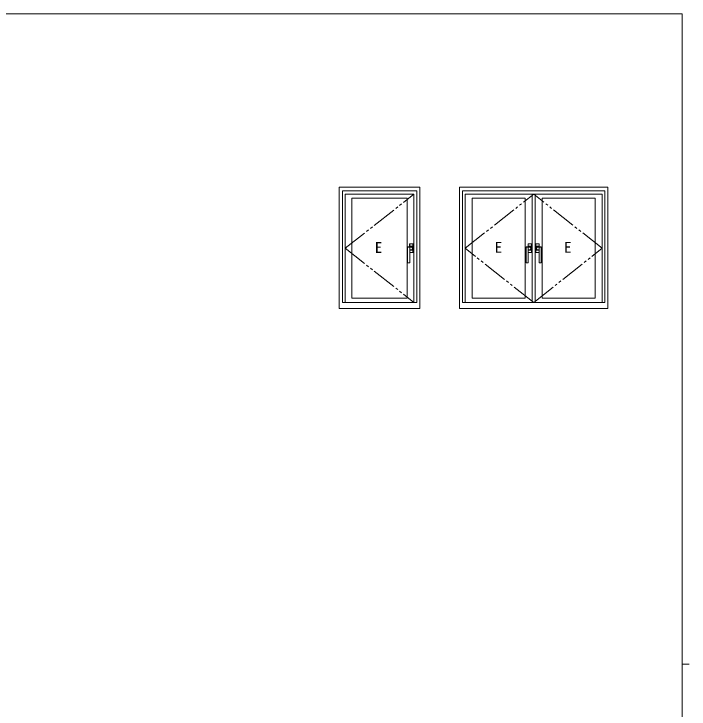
# Model space of a CAD drawing. Units: millimetres on the paper. Extents: x -397 to 397, y -282 to 282.
# Drawn here: x 106.2 to 378.9, y -1.4 to 279.3 of the extents above; entities that cross this region are included whole.
import ezdxf
from ezdxf.enums import TextEntityAlignment as Align

# ---------------------------------------------------------------- set-up
doc = ezdxf.new("R2010")
doc.units = ezdxf.units.MM
doc.linetypes.add('USER3', pattern=[15, 10, -1, 1, -1, 1, -1])
doc.layers.add('0-1_YKK_ZWAK', color=7, linetype='Continuous', lineweight=18)
doc.layers.add('0-7_YKK_A1', color=4, linetype='Continuous', lineweight=18)
doc.styles.add('ＭＳ ゴシック', font='')
doc.styles.get('ＭＳ ゴシック').set_extended_font_data('MS Gothic')

msp = doc.modelspace()

# ---------------------------------------------------------------- linework, layer by layer
at = {"layer": '0-1_YKK_ZWAK'}
for p, q in [((376.092, 279.3), (-393.908, 279.3)), ((376.092, 279.3), (376.092, -245.7)), ((376.092, 16.8), (378.892, 16.8))]:
    msp.add_line(p, q, dxfattribs=at)
at = {"layer": '0-7_YKK_A1'}
for p, q in [((238.871, 162.8), (238.871, 207.8)), ((238.871, 207.8), (268.871, 207.8)), ((268.871, 162.8), (268.871, 207.8)), ((270.121, 160.4), (270.121, 209.3)), ((286.12, 160.4), (286.12, 209.3)), ((286.12, 209.3), (346.12, 209.3)), ((287.37, 162.8), (287.37, 207.8)), ((287.37, 207.8), (344.87, 207.8)), ((344.87, 162.8), (344.87, 207.8)), ((346.12, 160.4), (346.12, 209.3)), ((239.971, 162.8), (239.971, 206.5)), ((239.971, 206.5), (267.771, 206.5)), ((267.771, 162.8), (267.771, 206.5)), ((288.47, 162.8), (288.47, 206.5)), ((288.47, 206.5), (343.77, 206.5)), ((315.495, 162.8), (315.495, 206.5)), ((316.745, 162.8), (316.745, 206.5)), ((343.77, 162.8), (343.77, 206.5)), ((242.721, 204.9), (265.021, 204.9)), ((242.721, 164.55), (242.721, 204.9)), ((265.021, 204.9), (265.021, 164.55)), ((291.22, 204.9), (312.745, 204.9)), ((291.22, 164.55), (291.22, 204.9)), ((312.745, 164.55), (312.745, 204.9)), ((319.495, 204.9), (341.02, 204.9)), ((319.495, 164.55), (319.495, 204.9)), ((341.02, 164.55), (341.02, 204.9)), ((265.698, 185.264), (265.584, 185.247)), ((265.828, 185.277), (265.698, 185.264)), ((266.685, 185.324), (265.828, 185.277)), ((266.021, 185.291), (266.021, 186.425)), ((266.061, 185.525), (266.061, 186.397)), ((267.381, 185.525), (266.061, 185.525)), ((266.071, 186.475), (267.371, 186.475)), ((266.111, 186.447), (267.331, 186.447)), ((266.521, 186.444), (266.116, 186.444)), ((266.521, 186.444), (266.521, 186.438)), ((266.921, 186.438), (266.521, 186.438)), ((266.702, 185.325), (266.685, 185.324)), ((266.702, 185.325), (266.709, 185.325)), ((266.709, 185.325), (266.721, 185.325)), ((267.326, 186.444), (266.921, 186.444)), ((266.921, 186.438), (266.921, 186.444)), ((267.376, 185.525), (267.376, 186.394)), ((267.381, 186.397), (267.381, 185.525)), ((267.421, 186.425), (267.421, 183.025)), ((313.522, 185.264), (313.408, 185.247)), ((313.652, 185.277), (313.522, 185.264)), ((314.509, 185.324), (313.652, 185.277)), ((313.845, 185.291), (313.845, 186.425)), ((313.885, 185.525), (313.885, 186.397)), ((315.205, 185.525), (313.885, 185.525)), ((313.895, 186.475), (315.195, 186.475)), ((313.935, 186.447), (315.155, 186.447)), ((314.345, 186.444), (313.94, 186.444)), ((314.345, 186.444), (314.345, 186.438)), ((314.745, 186.438), (314.345, 186.438)), ((314.526, 185.325), (314.509, 185.324)), ((314.526, 185.325), (314.533, 185.325)), ((314.533, 185.325), (314.545, 185.325)), ((315.15, 186.444), (314.745, 186.444)), ((314.745, 186.438), (314.745, 186.444)), ((315.2, 185.525), (315.2, 186.394)), ((315.205, 186.397), (315.205, 185.525)), ((315.245, 186.425), (315.245, 183.025)), ((316.995, 186.425), (316.995, 183.025)), ((317.035, 186.397), (317.035, 185.525)), ((317.035, 185.525), (318.355, 185.525)), ((317.04, 185.525), (317.04, 186.394)), ((318.345, 186.475), (317.045, 186.475)), ((318.305, 186.447), (317.085, 186.447)), ((317.09, 186.444), (317.495, 186.444)), ((317.495, 186.438), (317.495, 186.444)), ((317.495, 186.438), (317.895, 186.438)), ((317.706, 185.325), (317.695, 185.325)), ((317.714, 185.325), (317.706, 185.325)), ((317.714, 185.325), (317.731, 185.324)), ((317.731, 185.324), (318.588, 185.277)), ((317.895, 186.444), (318.3, 186.444)), ((317.895, 186.444), (317.895, 186.438)), ((318.355, 185.525), (318.355, 186.397)), ((318.395, 185.291), (318.395, 186.425)), ((318.588, 185.277), (318.717, 185.264)), ((318.717, 185.264), (318.832, 185.247)), ((265.221, 178.85), (265.221, 185.095)), ((265.354, 185.184), (265.248, 185.14)), ((265.488, 185.226), (265.354, 185.184)), ((265.584, 185.247), (265.488, 185.226)), ((266.121, 178.85), (266.121, 183.809)), ((266.521, 183.005), (266.121, 183.005)), ((266.121, 183.003), (267.331, 183.003)), ((266.121, 182.975), (267.371, 182.975)), ((266.153, 183.925), (267.376, 183.925)), ((266.343, 184.034), (266.655, 184.037)), ((266.921, 183.012), (266.521, 183.012)), ((266.521, 183.005), (266.521, 183.012)), ((266.921, 183.012), (266.921, 183.005)), ((267.326, 183.005), (266.921, 183.005)), ((267.376, 183.925), (267.376, 183.055)), ((313.045, 178.85), (313.045, 185.095)), ((313.178, 185.184), (313.072, 185.14)), ((313.312, 185.226), (313.178, 185.184)), ((313.408, 185.247), (313.312, 185.226)), ((313.945, 178.85), (313.945, 183.809)), ((314.345, 183.005), (313.945, 183.005)), ((313.945, 183.003), (315.155, 183.003)), ((313.945, 182.975), (315.195, 182.975)), ((313.977, 183.925), (315.2, 183.925)), ((314.167, 184.034), (314.479, 184.037)), ((314.745, 183.012), (314.345, 183.012)), ((314.345, 183.005), (314.345, 183.012)), ((314.745, 183.012), (314.745, 183.005)), ((315.15, 183.005), (314.745, 183.005)), ((315.2, 183.925), (315.2, 183.055)), ((317.04, 183.925), (317.04, 183.055)), ((318.262, 183.925), (317.04, 183.925)), ((318.295, 182.975), (317.045, 182.975)), ((318.295, 183.003), (317.085, 183.003)), ((317.09, 183.005), (317.495, 183.005)), ((317.495, 183.012), (317.495, 183.005)), ((317.495, 183.012), (317.895, 183.012)), ((318.073, 184.034), (317.761, 184.037)), ((317.895, 183.005), (317.895, 183.012)), ((317.895, 183.005), (318.295, 183.005)), ((318.295, 178.85), (318.295, 183.809)), ((318.832, 185.247), (318.927, 185.226)), ((318.927, 185.226), (319.061, 185.184)), ((319.061, 185.184), (319.167, 185.14)), ((319.195, 178.85), (319.195, 185.095)), ((265.346, 178.725), (265.996, 178.725)), ((313.17, 178.725), (313.82, 178.725)), ((319.07, 178.725), (318.42, 178.725)), ((242.721, 164.55), (265.021, 164.55)), ((291.22, 164.55), (312.745, 164.55)), ((319.495, 164.55), (341.02, 164.55)), ((237.621, 160.4), (270.121, 160.4)), ((238.871, 162.8), (268.871, 162.8)), ((286.12, 160.4), (346.12, 160.4)), ((287.37, 162.8), (344.87, 162.8))]:
    msp.add_line(p, q, dxfattribs=at)
at = {"layer": '0-7_YKK_A1', "linetype": 'USER3'}
for p, q in [((239.971, 184.65), (267.771, 206.5)), ((288.47, 184.65), (316.12, 206.5)), ((343.77, 184.65), (316.12, 206.5)), ((239.971, 184.65), (267.771, 162.8)), ((266.084, 185.114), (266.64, 185.129)), ((266.126, 183.859), (266.084, 185.114)), ((316.12, 162.8), (288.47, 184.65)), ((313.909, 185.114), (314.464, 185.129)), ((313.951, 183.859), (313.909, 185.114)), ((316.12, 162.8), (343.77, 184.65)), ((318.331, 185.114), (317.775, 185.129)), ((318.289, 183.859), (318.331, 185.114))]:
    msp.add_line(p, q, dxfattribs=at)
at = {"layer": '0-7_YKK_A1'}
for points in [[(237.621, 160.4), (237.621, 209.3), (270.121, 209.3)], [(266.066, 186.394), (266.066, 185.525), (267.376, 185.525)], [(313.89, 186.394), (313.89, 185.525), (315.2, 185.525)], [(318.35, 186.394), (318.35, 185.525), (317.04, 185.525)], [(267.381, 183.053), (267.381, 183.925), (266.153, 183.925)], [(315.205, 183.053), (315.205, 183.925), (313.977, 183.925)], [(317.035, 183.053), (317.035, 183.925), (318.262, 183.925)]]:
    msp.add_lwpolyline(points, dxfattribs=at)
for centre, radius, start, end in [((266.071, 186.425), 0.05, 90, 180), ((266.111, 186.397), 0.05, 90, 180), ((266.116, 186.394), 0.05, 90, 180), ((266.721, 184.725), 0.6, 306.98508, 90), ((267.326, 186.394), 0.05, 0, 90), ((267.331, 186.397), 0.05, 0, 90), ((267.371, 186.425), 0.05, 0, 90), ((313.895, 186.425), 0.05, 90, 180), ((313.935, 186.397), 0.05, 90, 180), ((313.94, 186.394), 0.05, 90, 180), ((314.545, 184.725), 0.6, 306.98508, 90), ((315.15, 186.394), 0.05, 0, 90), ((315.155, 186.397), 0.05, 0, 90), ((315.195, 186.425), 0.05, 0, 90), ((317.045, 186.425), 0.05, 90, 180), ((317.085, 186.397), 0.05, 90, 180), ((317.09, 186.394), 0.05, 90, 180), ((317.695, 184.725), 0.6, 90, 233.01492), ((318.3, 186.394), 0.05, 0, 90), ((318.305, 186.397), 0.05, 0, 90), ((318.345, 186.425), 0.05, 0, 90), ((265.271, 185.095), 0.05, 116.62244, 180), ((266.346, 183.809), 0.225, 90.72848, 180), ((266.65, 184.587), 0.55, 270.46226, 321.64393), ((267.326, 183.055), 0.05, 270, 0), ((267.331, 183.053), 0.05, 270, 0), ((267.371, 183.025), 0.05, 270, 0), ((313.095, 185.095), 0.05, 116.62244, 180), ((314.17, 183.809), 0.225, 90.72848, 180), ((314.474, 184.587), 0.55, 270.46226, 321.64393), ((315.15, 183.055), 0.05, 270, 0), ((315.155, 183.053), 0.05, 270, 0), ((315.195, 183.025), 0.05, 270, 0), ((317.045, 183.025), 0.05, 180, 270), ((317.085, 183.053), 0.05, 180, 270), ((317.09, 183.055), 0.05, 180, 270), ((317.765, 184.587), 0.55, 218.35607, 269.53774), ((318.07, 183.809), 0.225, 0, 89.27152), ((319.145, 185.095), 0.05, 360, 63.37756), ((265.346, 178.85), 0.125, 180, 270), ((265.996, 178.85), 0.125, 270, 0), ((313.17, 178.85), 0.125, 180, 270), ((313.82, 178.85), 0.125, 270, 0), ((318.42, 178.85), 0.125, 180, 270), ((319.07, 178.85), 0.125, 270, 0)]:
    msp.add_arc(centre, radius, start, end, dxfattribs=at)
at = {"layer": '0-7_YKK_A1', "linetype": 'USER3'}
for centre, radius, start, end in [((265.671, 200.459), 15.392, 268.32461, 271.54539), ((266.65, 184.579), 0.55, 324.06223, 91.05431), ((313.495, 200.459), 15.392, 268.32461, 271.54539), ((314.474, 184.579), 0.55, 324.06223, 91.05431), ((317.765, 184.579), 0.55, 88.94569, 215.93777), ((318.745, 200.459), 15.392, 268.45461, 271.67539)]:
    msp.add_arc(centre, radius, start, end, dxfattribs=at)

# ---------------------------------------------------------------- texts
at = {"layer": '0-7_YKK_A1', "color": 7, "style": 'ＭＳ ゴシック'}
for p in [(251.983, 181.459), (300.415, 181.53), (328.44, 181.53)]:
    msp.add_text('E', height=4.399, dxfattribs=at).set_placement(p, align=Align.BOTTOM_LEFT)

doc.saveas('drawing.dxf')
